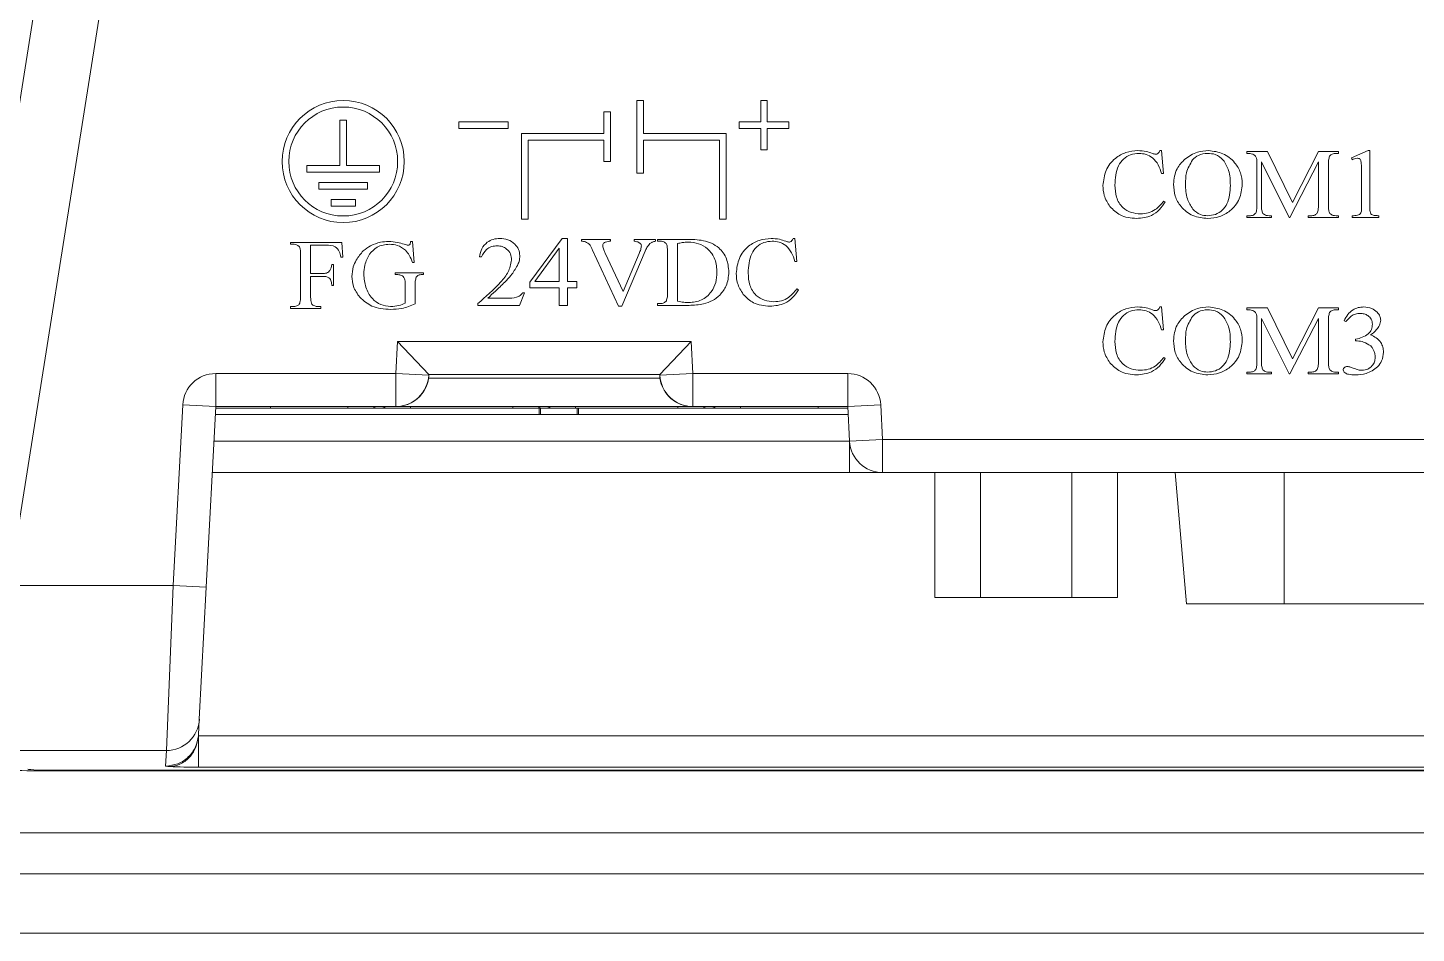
# Model space of a CAD drawing. Header units: millimetres. Extents: x 76 to 1788, y -159 to 878.
# Drawn here: x 233.38 to 275.45, y 279.48 to 306.9 of the extents above; entities that cross this region are included whole.
import ezdxf

# ---------------------------------------------------------------- set-up
doc = ezdxf.new("R2010")
doc.units = ezdxf.units.MM
doc.header["$LTSCALE"] = 2

msp = doc.modelspace()

# ---------------------------------------------------------------- linework, layer by layer
at = {"lineweight": 0}
for p, q in [((230.872, 290.316), (247.328, 394.481)), ((249.282, 394.173), (232.825, 290.007)), ((251.841, 304.7), (251.841, 302.5)), ((252.041, 304.7), (251.841, 304.7)), ((252.041, 303.7), (252.041, 304.7)), ((255.591, 304.7), (255.591, 304.05)), ((255.791, 304.7), (255.591, 304.7)), ((255.791, 304.05), (255.791, 304.7)), ((251.041, 304.35), (250.841, 304.35)), ((250.841, 304.35), (250.841, 303.7)), ((251.041, 302.85), (251.041, 304.35)), ((242.841, 304.1), (242.841, 302.729)), ((243.041, 304.1), (242.841, 304.1)), ((243.041, 302.729), (243.041, 304.1)), ((246.441, 304.05), (246.441, 303.85)), ((247.941, 304.05), (246.441, 304.05)), ((246.441, 303.85), (247.941, 303.85)), ((247.941, 303.85), (247.941, 304.05)), ((254.941, 304.05), (254.941, 303.85)), ((255.591, 304.05), (254.941, 304.05)), ((254.941, 303.85), (255.591, 303.85)), ((255.591, 303.85), (255.591, 303.2)), ((256.441, 304.05), (255.791, 304.05)), ((255.791, 303.85), (256.441, 303.85)), ((255.791, 303.2), (255.791, 303.85)), ((256.441, 303.85), (256.441, 304.05)), ((248.341, 303.7), (248.341, 301.1)), ((250.841, 303.7), (248.341, 303.7)), ((248.541, 303.5), (250.841, 303.5)), ((248.541, 301.1), (248.541, 303.5)), ((250.841, 303.5), (250.841, 302.85)), ((254.541, 303.7), (252.041, 303.7)), ((252.041, 302.5), (252.041, 303.5)), ((252.041, 303.5), (254.341, 303.5)), ((254.341, 303.5), (254.341, 301.1)), ((254.541, 301.1), (254.541, 303.7)), ((255.591, 303.2), (255.791, 303.2)), ((267.683, 303.181), (267.739, 303.181)), ((267.739, 303.181), (267.794, 302.486)), ((270.322, 303.097), (270.322, 303.153)), ((270.322, 303.153), (270.946, 303.153)), ((270.946, 303.153), (271.709, 301.613)), ((271.709, 301.613), (272.496, 303.153)), ((272.496, 303.153), (273.1, 303.153)), ((273.1, 303.097), (273.025, 303.097)), ((273.1, 303.153), (273.1, 303.097)), ((273.489, 302.958), (273.994, 303.181)), ((273.512, 302.903), (273.489, 302.958)), ((273.994, 303.181), (274.044, 303.181)), ((274.044, 303.181), (274.044, 301.514)), ((241.839, 302.729), (241.839, 302.529)), ((242.841, 302.729), (241.839, 302.729)), ((241.839, 302.529), (244.044, 302.529)), ((244.044, 302.729), (243.041, 302.729)), ((244.044, 302.529), (244.044, 302.729)), ((250.841, 302.85), (251.041, 302.85)), ((251.841, 302.5), (252.041, 302.5)), ((267.794, 302.486), (267.739, 302.486)), ((270.627, 301.514), (270.627, 302.792)), ((271.6, 301.153), (270.766, 302.836)), ((270.766, 302.836), (270.766, 301.514)), ((272.489, 302.836), (271.627, 301.153)), ((272.489, 301.514), (272.489, 302.836)), ((272.794, 302.792), (272.794, 301.514)), ((273.794, 301.514), (273.794, 302.597)), ((242.206, 302.215), (242.206, 302.015)), ((243.677, 302.215), (242.206, 302.215)), ((243.677, 302.015), (243.677, 302.215)), ((242.206, 302.015), (243.677, 302.015)), ((242.574, 301.7), (242.574, 301.5)), ((243.309, 301.7), (242.574, 301.7)), ((243.309, 301.5), (243.309, 301.7)), ((267.801, 301.653), (267.85, 301.625)), ((242.574, 301.5), (243.309, 301.5)), ((248.341, 301.1), (248.541, 301.1)), ((254.341, 301.1), (254.541, 301.1)), ((270.322, 301.153), (270.322, 301.208)), ((270.322, 301.208), (270.398, 301.208)), ((271.072, 301.153), (270.322, 301.153)), ((270.995, 301.208), (271.072, 301.208)), ((271.072, 301.208), (271.072, 301.153)), ((271.627, 301.153), (271.6, 301.153)), ((272.183, 301.153), (272.183, 301.208)), ((272.183, 301.208), (272.259, 301.208)), ((273.1, 301.153), (272.183, 301.153)), ((273.025, 301.208), (273.1, 301.208)), ((273.1, 301.208), (273.1, 301.153)), ((273.516, 301.153), (273.516, 301.208)), ((274.322, 301.153), (273.516, 301.153)), ((274.322, 301.208), (274.322, 301.153)), ((241.344, 300.344), (241.344, 300.399)), ((241.344, 300.399), (242.9, 300.399)), ((242.9, 300.399), (242.927, 299.955)), ((244.983, 300.427), (245.039, 300.427)), ((245.039, 300.427), (245.094, 299.788)), ((248.6, 299.196), (249.572, 300.521)), ((249.572, 300.521), (249.738, 300.521)), ((249.738, 300.521), (249.738, 299.215)), ((250.162, 300.437), (250.162, 300.493)), ((250.162, 300.493), (251.04, 300.493)), ((251.04, 300.493), (251.04, 300.437)), ((251.754, 300.437), (251.754, 300.493)), ((251.754, 300.493), (252.407, 300.493)), ((252.407, 300.493), (252.407, 300.437)), ((252.461, 300.437), (252.461, 300.493)), ((252.461, 300.493), (253.336, 300.493)), ((252.541, 300.437), (252.461, 300.437)), ((256.572, 300.521), (256.627, 300.521)), ((256.627, 300.521), (256.683, 299.826)), ((241.42, 300.344), (241.344, 300.344)), ((241.65, 298.761), (241.65, 300.038)), ((241.955, 300.316), (241.955, 299.455)), ((242.421, 300.316), (241.955, 300.316)), ((242.927, 299.955), (242.872, 299.955)), ((247.132, 299.965), (247.072, 299.965)), ((249.488, 300.223), (248.751, 299.215)), ((249.488, 299.215), (249.488, 300.223)), ((251.287, 298.465), (250.497, 300.163)), ((250.877, 300.075), (251.419, 298.911)), ((252.09, 300.133), (251.385, 298.465)), ((251.419, 298.911), (251.905, 300.061)), ((252.766, 298.854), (252.766, 300.132)), ((253.072, 300.366), (253.072, 298.619)), ((242.594, 299.733), (242.65, 299.733)), ((242.65, 299.733), (242.65, 299.094)), ((245.094, 299.788), (245.039, 299.788)), ((256.683, 299.826), (256.627, 299.826)), ((241.955, 299.455), (242.316, 299.455)), ((242.316, 299.372), (241.955, 299.372)), ((241.955, 299.372), (241.955, 298.761)), ((244.511, 299.427), (244.511, 299.483)), ((244.511, 299.483), (245.372, 299.483)), ((244.816, 298.562), (244.816, 299.122)), ((245.122, 299.122), (245.122, 298.54)), ((245.372, 299.427), (245.331, 299.427)), ((245.372, 299.483), (245.372, 299.427)), ((248.6, 299.021), (248.6, 299.196)), ((248.751, 299.215), (249.488, 299.215)), ((249.738, 299.215), (250.016, 299.215)), ((250.016, 299.215), (250.016, 299.021)), ((242.65, 299.094), (242.594, 299.094)), ((247.322, 298.715), (247.901, 298.715)), ((248.433, 298.876), (248.283, 298.493)), ((248.377, 298.876), (248.433, 298.876)), ((249.488, 299.021), (248.6, 299.021)), ((249.488, 298.493), (249.488, 299.021)), ((250.016, 299.021), (249.738, 299.021)), ((249.738, 299.021), (249.738, 298.493)), ((256.69, 298.993), (256.738, 298.965)), ((241.344, 298.399), (241.344, 298.455)), ((241.344, 298.455), (241.42, 298.455)), ((242.261, 298.399), (241.344, 298.399)), ((242.184, 298.455), (242.261, 298.455)), ((242.261, 298.455), (242.261, 298.399)), ((247.016, 298.493), (247.016, 298.547)), ((248.283, 298.493), (247.016, 298.493)), ((249.738, 298.493), (249.488, 298.493)), ((251.385, 298.465), (251.287, 298.465)), ((252.461, 298.493), (252.461, 298.548)), ((252.461, 298.548), (252.541, 298.548)), ((253.422, 298.493), (252.461, 298.493)), ((267.683, 298.444), (267.739, 298.444)), ((267.739, 298.444), (267.794, 297.75)), ((270.322, 298.361), (270.322, 298.416)), ((270.322, 298.416), (270.946, 298.416)), ((270.946, 298.416), (271.709, 296.877)), ((271.709, 296.877), (272.496, 298.416)), ((272.496, 298.416), (273.1, 298.416)), ((273.1, 298.361), (273.025, 298.361)), ((273.1, 298.416), (273.1, 298.361)), ((270.627, 296.777), (270.627, 298.055)), ((271.6, 296.416), (270.766, 298.099)), ((270.766, 298.099), (270.766, 296.777)), ((272.489, 298.099), (271.627, 296.416)), ((272.489, 296.777), (272.489, 298.099)), ((272.794, 298.055), (272.794, 296.777)), ((273.321, 298.004), (273.266, 298.027)), ((267.794, 297.75), (267.739, 297.75)), ((273.618, 297.416), (273.618, 297.472)), ((244.534, 296.429), (244.585, 297.395)), ((244.585, 297.395), (253.483, 297.395)), ((245.533, 296.395), (244.585, 297.395)), ((252.534, 296.395), (253.483, 297.395)), ((253.483, 297.395), (253.533, 296.429)), ((273.666, 297.416), (273.618, 297.416)), ((267.801, 296.916), (267.85, 296.888)), ((239.079, 296.429), (244.534, 296.429)), ((239.079, 295.429), (239.079, 296.429)), ((244.534, 295.429), (244.534, 296.429)), ((245.533, 296.377), (244.534, 296.429)), ((252.538, 296.289), (245.53, 296.289)), ((252.534, 296.395), (245.533, 296.395)), ((245.534, 296.394), (245.533, 296.377)), ((245.533, 296.377), (245.534, 296.377)), ((245.534, 296.377), (245.534, 296.394)), ((252.535, 296.377), (252.534, 296.394)), ((252.534, 296.377), (252.534, 296.394)), ((252.534, 296.377), (252.535, 296.377)), ((253.533, 296.429), (252.535, 296.377)), ((253.533, 296.429), (258.229, 296.429)), ((253.533, 296.429), (253.533, 295.429)), ((258.229, 296.429), (258.229, 295.429)), ((270.322, 296.416), (270.322, 296.472)), ((270.322, 296.472), (270.398, 296.472)), ((271.072, 296.416), (270.322, 296.416)), ((270.995, 296.472), (271.072, 296.472)), ((271.072, 296.472), (271.072, 296.416)), ((271.627, 296.416), (271.6, 296.416)), ((272.183, 296.416), (272.183, 296.472)), ((272.183, 296.472), (272.259, 296.472)), ((273.1, 296.416), (272.183, 296.416)), ((273.025, 296.472), (273.1, 296.472)), ((273.1, 296.472), (273.1, 296.416)), ((237.793, 290.007), (238.08, 295.481)), ((239.079, 295.429), (238.08, 295.481)), ((239.079, 295.429), (238.792, 289.955)), ((239.076, 295.379), (240.734, 295.379)), ((244.534, 295.429), (239.079, 295.429)), ((240.734, 295.379), (240.734, 295.429)), ((240.734, 295.379), (243.084, 295.379)), ((243.084, 295.379), (243.084, 295.429)), ((243.084, 295.379), (244.984, 295.379)), ((244.541, 295.429), (244.534, 295.429)), ((253.526, 295.429), (244.541, 295.429)), ((244.984, 295.429), (244.984, 295.379)), ((244.984, 295.379), (248.084, 295.379)), ((248.084, 295.379), (248.084, 295.429)), ((248.084, 295.379), (250.026, 295.379)), ((248.874, 295.379), (248.874, 295.185)), ((248.922, 295.379), (248.922, 295.185)), ((249.984, 295.429), (249.984, 295.379)), ((249.984, 295.379), (253.084, 295.379)), ((250.026, 295.379), (250.026, 295.185)), ((250.074, 295.379), (250.074, 295.185)), ((253.084, 295.379), (253.084, 295.429)), ((253.084, 295.379), (254.984, 295.379)), ((253.533, 295.429), (253.526, 295.429)), ((258.229, 295.429), (253.533, 295.429)), ((254.984, 295.429), (254.984, 295.379)), ((254.984, 295.379), (257.334, 295.379)), ((257.334, 295.379), (257.334, 295.429)), ((257.334, 295.379), (258.232, 295.379)), ((259.228, 295.481), (258.229, 295.429)), ((258.284, 294.377), (258.229, 295.429)), ((259.228, 295.481), (259.283, 294.429)), ((258.242, 295.185), (239.066, 295.185)), ((239.023, 294.377), (258.284, 294.377)), ((259.283, 294.429), (258.284, 294.377)), ((258.284, 294.377), (258.284, 293.429)), ((259.283, 294.429), (387.974, 294.429)), ((259.283, 294.429), (259.283, 293.429)), ((258.284, 293.429), (238.974, 293.429)), ((258.284, 293.429), (259.283, 293.429)), ((387.974, 293.429), (259.283, 293.429)), ((260.864, 289.649), (260.864, 293.429)), ((262.249, 289.649), (262.249, 293.429)), ((265.019, 289.649), (265.019, 293.429)), ((266.404, 289.649), (266.404, 293.429)), ((268.145, 293.429), (268.494, 289.449)), ((271.449, 289.449), (271.449, 293.429)), ((232.825, 290.007), (237.793, 290.007)), ((237.584, 285.011), (237.793, 290.007)), ((238.792, 289.955), (237.793, 290.007)), ((238.792, 289.955), (238.582, 285.958)), ((260.864, 289.649), (262.249, 289.649)), ((262.249, 289.649), (265.019, 289.649)), ((265.019, 289.649), (266.404, 289.649)), ((271.449, 289.449), (268.494, 289.449)), ((280.819, 289.449), (271.449, 289.449)), ((238.582, 285.958), (238.558, 285.488)), ((238.558, 285.488), (238.556, 285.453)), ((238.556, 285.453), (295.203, 285.453)), ((238.556, 285.453), (238.556, 284.506)), ((237.584, 285.011), (231.05, 285.011)), ((237.559, 284.541), (237.584, 285.011)), ((233.9, 284.415), (233.9, 284.393)), ((233.9, 284.393), (393.048, 284.393)), ((392.564, 284.411), (234.383, 284.411)), ((295.203, 284.506), (238.556, 284.506)), ((409.627, 282.515), (217.32, 282.515)), ((217.322, 281.278), (409.622, 281.278)), ((217.322, 279.478), (409.622, 279.478))]:
    msp.add_line(p, q, dxfattribs=at)
for radius in [1.85, 1.65]:
    msp.add_circle((242.941, 302.85), radius, dxfattribs=at)
for centre, radius, start, end in [((239.079, 295.429), 1, 90, 177), ((244.534, 296.429), 1, 270, 357.0019), ((253.533, 296.429), 1, 182.9981, 270), ((258.229, 295.429), 1, 3, 90), ((244.034, 295.879), 0.5, 244.1629, 295.8371), ((249.034, 295.879), 0.5, 244.1629, 295.8371), ((254.034, 295.879), 0.5, 244.1629, 295.8371), ((259.283, 294.429), 1, 183, 270), ((237.584, 286.01), 1, 269.9795, 356.9837), ((238.454, 300.622), 16.116, 267.2358, 270.3631)]:
    msp.add_arc(centre, radius, start, end, dxfattribs=at)
for centre, major_axis, ratio, start_param, end_param in [((244.541, 296.429), (0, 1), 0.998173, 3.141593, 4.572248), ((244.532, 296.429), (0.735, -0.716), 0.948978, 0.658332, 0.746145), ((244.532, 296.394), (1.001, 0), 0.034873, 6.283183, 6.316263), ((253.535, 296.394), (1.001, 0), 0.034873, 3.108515, 3.141595), ((253.535, 296.429), (0.735, 0.716), 0.948978, 2.395447, 2.483261), ((253.526, 296.429), (0, 1), 0.998173, 1.710938, 3.141593), ((233.9, 284.428), (1, 0), 0.034921, 3.176499, 4.712389), ((234.383, 284.446), (1, 0), 0.034921, 3.176499, 4.712389)]:
    msp.add_ellipse(centre, major_axis=major_axis, ratio=ratio, start_param=start_param, end_param=end_param, dxfattribs=at)
for points, knots in [([(265.961, 302.122), (265.979, 302.279), (266.015, 302.591), (266.295, 302.946), (266.65, 303.147), (266.895, 303.17), (267.018, 303.181)], [0, 0, 0, 0, 0.2797419, 0.5591189, 0.7795066, 1, 1, 1, 1]), ([(267.049, 303.097), (266.964, 303.09), (266.795, 303.074), (266.57, 302.938), (266.356, 302.627), (266.336, 302.338), (266.322, 302.135)], [0, 0, 0, 0, 0.187027, 0.373693, 0.560715, 1, 1, 1, 1]), ([(267.018, 303.181), (267.103, 303.176), (267.255, 303.168), (267.399, 303.118), (267.462, 303.096)], [0, 0, 0, 0, 0.559837, 1, 1, 1, 1]), ([(267.739, 302.486), (267.709, 302.575), (267.65, 302.752), (267.486, 302.962), (267.27, 303.081), (267.123, 303.092), (267.049, 303.097)], [0, 0, 0, 0, 0.280662, 0.559982, 0.779871, 1, 1, 1, 1]), ([(267.462, 303.096), (267.479, 303.089), (267.509, 303.077), (267.54, 303.072), (267.554, 303.07)], [0, 0, 0, 0, 0.56048, 1, 1, 1, 1]), ([(267.554, 303.07), (267.569, 303.07), (267.595, 303.072), (267.616, 303.086), (267.626, 303.092)], [0, 0, 0, 0, 0.559762, 1, 1, 1, 1]), ([(267.626, 303.092), (267.64, 303.106), (267.666, 303.132), (267.678, 303.166), (267.683, 303.181)], [0, 0, 0, 0, 0.559134, 1, 1, 1, 1]), ([(268.1, 302.16), (268.117, 302.325), (268.149, 302.62), (268.354, 302.831), (268.445, 302.924)], [0, 0, 0, 0, 0.559132, 1, 1, 1, 1]), ([(268.445, 302.924), (268.566, 303.008), (268.784, 303.157), (269.046, 303.173), (269.162, 303.181)], [0, 0, 0, 0, 0.559106, 1, 1, 1, 1]), ([(269.132, 303.097), (269.033, 303.088), (268.858, 303.071), (268.731, 302.95), (268.675, 302.897)], [0, 0, 0, 0, 0.55946, 1, 1, 1, 1]), ([(269.607, 302.895), (269.53, 302.962), (269.393, 303.082), (269.212, 303.093), (269.132, 303.097)], [0, 0, 0, 0, 0.558145, 1, 1, 1, 1]), ([(269.162, 303.181), (269.312, 303.163), (269.612, 303.126), (269.948, 302.853), (270.154, 302.519), (270.173, 302.283), (270.183, 302.165)], [0, 0, 0, 0, 0.279514, 0.559387, 0.779579, 1, 1, 1, 1]), ([(270.596, 302.992), (270.578, 303.015), (270.541, 303.06), (270.441, 303.095), (270.367, 303.097), (270.322, 303.097)], [0, 0, 0, 0, 0.278183, 0.558282, 1, 1, 1, 1]), ([(270.627, 302.792), (270.627, 302.83), (270.627, 302.899), (270.605, 302.964), (270.596, 302.992)], [0, 0, 0, 0, 0.560669, 1, 1, 1, 1]), ([(272.829, 303.017), (272.816, 302.976), (272.793, 302.903), (272.794, 302.826), (272.794, 302.792)], [0, 0, 0, 0, 0.557819, 1, 1, 1, 1]), ([(273.025, 303.097), (272.982, 303.095), (272.907, 303.092), (272.853, 303.04), (272.829, 303.017)], [0, 0, 0, 0, 0.561463, 1, 1, 1, 1]), ([(273.671, 302.948), (273.64, 302.944), (273.585, 302.936), (273.534, 302.913), (273.512, 302.903)], [0, 0, 0, 0, 0.559287, 1, 1, 1, 1]), ([(273.778, 302.86), (273.774, 302.874), (273.766, 302.901), (273.738, 302.931), (273.704, 302.946), (273.682, 302.948), (273.671, 302.948)], [0, 0, 0, 0, 0.279787, 0.558999, 0.779361, 1, 1, 1, 1]), ([(268.675, 302.897), (268.601, 302.771), (268.469, 302.544), (268.463, 302.283), (268.461, 302.168)], [0, 0, 0, 0, 0.557922, 1, 1, 1, 1]), ([(269.822, 302.126), (269.818, 302.281), (269.811, 302.557), (269.67, 302.792), (269.607, 302.895)], [0, 0, 0, 0, 0.561073, 1, 1, 1, 1]), ([(273.794, 302.597), (273.794, 302.647), (273.795, 302.734), (273.783, 302.822), (273.778, 302.86)], [0, 0, 0, 0, 0.560321, 1, 1, 1, 1]), ([(266.174, 301.487), (266.105, 301.597), (265.98, 301.791), (265.967, 302.021), (265.961, 302.122)], [0, 0, 0, 0, 0.559181, 1, 1, 1, 1]), ([(266.322, 302.135), (266.33, 302.012), (266.345, 301.765), (266.527, 301.454), (266.81, 301.289), (267.005, 301.272), (267.102, 301.264)], [0, 0, 0, 0, 0.280765, 0.559553, 0.779505, 1, 1, 1, 1]), ([(269.137, 301.125), (268.983, 301.141), (268.675, 301.174), (268.326, 301.449), (268.126, 301.798), (268.109, 302.039), (268.1, 302.16)], [0, 0, 0, 0, 0.2797911, 0.5593115, 0.7794394, 1, 1, 1, 1]), ([(268.461, 302.168), (268.466, 302.015), (268.476, 301.742), (268.62, 301.511), (268.683, 301.41)], [0, 0, 0, 0, 0.5607437, 1, 1, 1, 1]), ([(269.133, 301.208), (269.215, 301.216), (269.376, 301.23), (269.586, 301.366), (269.799, 301.654), (269.812, 301.932), (269.822, 302.126)], [0, 0, 0, 0, 0.187008, 0.373769, 0.560633, 1, 1, 1, 1]), ([(270.183, 302.165), (270.166, 302.01), (270.133, 301.701), (269.846, 301.36), (269.5, 301.156), (269.258, 301.135), (269.137, 301.125)], [0, 0, 0, 0, 0.279664, 0.559197, 0.779503, 1, 1, 1, 1]), ([(267.102, 301.264), (267.18, 301.269), (267.336, 301.278), (267.593, 301.404), (267.722, 301.558), (267.801, 301.653)], [0, 0, 0, 0, 0.2802281, 0.5597299, 1, 1, 1, 1]), ([(266.982, 301.125), (266.806, 301.141), (266.492, 301.169), (266.271, 301.39), (266.174, 301.487)], [0, 0, 0, 0, 0.559755, 1, 1, 1, 1]), ([(267.85, 301.625), (267.794, 301.544), (267.683, 301.382), (267.393, 301.165), (267.138, 301.14), (266.982, 301.125)], [0, 0, 0, 0, 0.280983, 0.56126, 1, 1, 1, 1]), ([(268.683, 301.41), (268.755, 301.344), (268.884, 301.226), (269.057, 301.214), (269.133, 301.208)], [0, 0, 0, 0, 0.558599, 1, 1, 1, 1]), ([(270.398, 301.208), (270.44, 301.21), (270.516, 301.214), (270.569, 301.266), (270.592, 301.289)], [0, 0, 0, 0, 0.5613793, 1, 1, 1, 1]), ([(270.592, 301.289), (270.605, 301.33), (270.629, 301.403), (270.628, 301.48), (270.627, 301.514)], [0, 0, 0, 0, 0.557819, 1, 1, 1, 1]), ([(270.766, 301.514), (270.765, 301.467), (270.764, 301.384), (270.796, 301.307), (270.809, 301.273)], [0, 0, 0, 0, 0.56265, 1, 1, 1, 1]), ([(270.809, 301.273), (270.841, 301.251), (270.897, 301.211), (270.965, 301.209), (270.995, 301.208)], [0, 0, 0, 0, 0.557605, 1, 1, 1, 1]), ([(272.259, 301.208), (272.302, 301.21), (272.377, 301.213), (272.43, 301.266), (272.453, 301.289)], [0, 0, 0, 0, 0.5616, 1, 1, 1, 1]), ([(272.453, 301.289), (272.466, 301.33), (272.49, 301.403), (272.489, 301.48), (272.489, 301.514)], [0, 0, 0, 0, 0.557819, 1, 1, 1, 1]), ([(272.794, 301.514), (272.793, 301.467), (272.792, 301.383), (272.824, 301.307), (272.839, 301.273)], [0, 0, 0, 0, 0.562818, 1, 1, 1, 1]), ([(272.839, 301.273), (272.87, 301.251), (272.926, 301.211), (272.995, 301.209), (273.025, 301.208)], [0, 0, 0, 0, 0.557517, 1, 1, 1, 1]), ([(273.516, 301.208), (273.57, 301.209), (273.644, 301.21), (273.737, 301.24), (273.796, 301.306), (273.791, 301.408), (273.793, 301.481), (273.794, 301.514)], [0, 0, 0, 0, 0.31436, 0.437082, 0.559568, 0.805694, 1, 1, 1, 1]), ([(274.044, 301.514), (274.043, 301.467), (274.04, 301.377), (274.08, 301.231), (274.212, 301.213), (274.285, 301.21), (274.322, 301.208)], [0, 0, 0, 0, 0.283955, 0.555768, 0.776889, 1, 1, 1, 1]), ([(243.772, 300.301), (243.87, 300.343), (244.044, 300.418), (244.234, 300.424), (244.317, 300.427)], [0, 0, 0, 0, 0.559361, 1, 1, 1, 1]), ([(244.317, 300.427), (244.408, 300.422), (244.569, 300.413), (244.723, 300.365), (244.791, 300.343)], [0, 0, 0, 0, 0.55953, 1, 1, 1, 1]), ([(244.907, 300.316), (244.916, 300.317), (244.935, 300.319), (244.959, 300.337), (244.979, 300.373), (244.981, 300.405), (244.983, 300.427)], [0, 0, 0, 0, 0.186959, 0.373993, 0.560103, 1, 1, 1, 1]), ([(247.072, 299.965), (247.09, 300.049), (247.126, 300.216), (247.284, 300.405), (247.483, 300.506), (247.617, 300.516), (247.684, 300.521)], [0, 0, 0, 0, 0.2803265, 0.5594415, 0.7795099, 1, 1, 1, 1]), ([(247.684, 300.521), (247.768, 300.514), (247.935, 300.5), (248.134, 300.368), (248.27, 300.196), (248.286, 300.065), (248.294, 299.999)], [0, 0, 0, 0, 0.280358, 0.560178, 0.780298, 1, 1, 1, 1]), ([(250.411, 300.33), (250.371, 300.364), (250.298, 300.425), (250.203, 300.434), (250.162, 300.437)], [0, 0, 0, 0, 0.557362, 1, 1, 1, 1]), ([(251.04, 300.437), (250.99, 300.432), (250.928, 300.426), (250.858, 300.398), (250.829, 300.374), (250.809, 300.341), (250.807, 300.316), (250.806, 300.304)], [0, 0, 0, 0, 0.500105, 0.625193, 0.750181, 0.875205, 1, 1, 1, 1]), ([(251.78, 300.433), (251.775, 300.434), (251.766, 300.435), (251.758, 300.437), (251.754, 300.437)], [0, 0, 0, 0, 0.559999, 1, 1, 1, 1]), ([(251.978, 300.297), (251.975, 300.313), (251.969, 300.345), (251.933, 300.38), (251.872, 300.416), (251.818, 300.426), (251.78, 300.433)], [0, 0, 0, 0, 0.185604, 0.372452, 0.559458, 1, 1, 1, 1]), ([(252.407, 300.437), (252.373, 300.43), (252.311, 300.418), (252.26, 300.381), (252.237, 300.366)], [0, 0, 0, 0, 0.560513, 1, 1, 1, 1]), ([(252.722, 300.371), (252.692, 300.393), (252.638, 300.434), (252.57, 300.436), (252.541, 300.437)], [0, 0, 0, 0, 0.5576755, 1, 1, 1, 1]), ([(253.398, 300.409), (253.336, 300.406), (253.226, 300.401), (253.119, 300.376), (253.072, 300.366)], [0, 0, 0, 0, 0.5598327, 1, 1, 1, 1]), ([(253.336, 300.493), (253.51, 300.49), (253.855, 300.485), (254.32, 300.294), (254.586, 299.912), (254.614, 299.64), (254.627, 299.503)], [0, 0, 0, 0, 0.281625, 0.55997, 0.779818, 1, 1, 1, 1]), ([(254.266, 299.493), (254.256, 299.627), (254.237, 299.894), (254.014, 300.209), (253.712, 300.385), (253.503, 300.401), (253.398, 300.409)], [0, 0, 0, 0, 0.280381, 0.559407, 0.779466, 1, 1, 1, 1]), ([(254.85, 299.462), (254.868, 299.619), (254.904, 299.931), (255.184, 300.286), (255.539, 300.487), (255.784, 300.509), (255.907, 300.521)], [0, 0, 0, 0, 0.2797419, 0.5591189, 0.7795066, 1, 1, 1, 1]), ([(255.938, 300.437), (255.853, 300.43), (255.684, 300.414), (255.458, 300.278), (255.245, 299.967), (255.225, 299.678), (255.211, 299.475)], [0, 0, 0, 0, 0.1870267, 0.3736927, 0.5607148, 1, 1, 1, 1]), ([(255.907, 300.521), (255.992, 300.516), (256.144, 300.507), (256.288, 300.458), (256.351, 300.436)], [0, 0, 0, 0, 0.559837, 1, 1, 1, 1]), ([(256.627, 299.826), (256.598, 299.915), (256.539, 300.092), (256.375, 300.302), (256.159, 300.42), (256.012, 300.432), (255.938, 300.437)], [0, 0, 0, 0, 0.280662, 0.559982, 0.779871, 1, 1, 1, 1]), ([(256.351, 300.436), (256.368, 300.429), (256.397, 300.417), (256.429, 300.412), (256.443, 300.409)], [0, 0, 0, 0, 0.56048, 1, 1, 1, 1]), ([(256.443, 300.409), (256.457, 300.41), (256.483, 300.412), (256.505, 300.426), (256.515, 300.432)], [0, 0, 0, 0, 0.559762, 1, 1, 1, 1]), ([(256.515, 300.432), (256.529, 300.446), (256.555, 300.472), (256.567, 300.506), (256.572, 300.521)], [0, 0, 0, 0, 0.5591335, 1, 1, 1, 1]), ([(241.565, 300.308), (241.539, 300.319), (241.492, 300.34), (241.442, 300.343), (241.42, 300.344)], [0, 0, 0, 0, 0.559832, 1, 1, 1, 1]), ([(241.629, 300.243), (241.62, 300.258), (241.603, 300.285), (241.576, 300.301), (241.565, 300.308)], [0, 0, 0, 0, 0.5586522, 1, 1, 1, 1]), ([(241.65, 300.038), (241.65, 300.077), (241.65, 300.146), (241.636, 300.214), (241.629, 300.243)], [0, 0, 0, 0, 0.560782, 1, 1, 1, 1]), ([(242.872, 299.955), (242.858, 300.014), (242.831, 300.132), (242.686, 300.315), (242.522, 300.316), (242.421, 300.316)], [0, 0, 0, 0, 0.2823795, 0.5604828, 1, 1, 1, 1]), ([(243.338, 299.866), (243.403, 299.964), (243.518, 300.139), (243.694, 300.252), (243.772, 300.301)], [0, 0, 0, 0, 0.559675, 1, 1, 1, 1]), ([(243.74, 300.041), (243.683, 299.935), (243.58, 299.744), (243.571, 299.528), (243.566, 299.433)], [0, 0, 0, 0, 0.559199, 1, 1, 1, 1]), ([(244.348, 300.344), (244.212, 300.33), (243.969, 300.305), (243.81, 300.122), (243.74, 300.041)], [0, 0, 0, 0, 0.559355, 1, 1, 1, 1]), ([(244.827, 300.162), (244.747, 300.222), (244.604, 300.329), (244.426, 300.339), (244.348, 300.344)], [0, 0, 0, 0, 0.558538, 1, 1, 1, 1]), ([(244.791, 300.343), (244.812, 300.337), (244.85, 300.324), (244.89, 300.319), (244.907, 300.316)], [0, 0, 0, 0, 0.560256, 1, 1, 1, 1]), ([(245.039, 299.788), (245.011, 299.865), (244.962, 300.003), (244.868, 300.114), (244.827, 300.162)], [0, 0, 0, 0, 0.56039, 1, 1, 1, 1]), ([(247.611, 300.298), (247.553, 300.293), (247.437, 300.283), (247.247, 300.181), (247.175, 300.047), (247.132, 299.965)], [0, 0, 0, 0, 0.281081, 0.561934, 1, 1, 1, 1]), ([(248.044, 299.864), (248.038, 299.928), (248.025, 300.057), (247.906, 300.199), (247.763, 300.285), (247.662, 300.294), (247.611, 300.298)], [0, 0, 0, 0, 0.279728, 0.559198, 0.779543, 1, 1, 1, 1]), ([(248.294, 299.999), (248.289, 299.94), (248.281, 299.835), (248.237, 299.739), (248.218, 299.697)], [0, 0, 0, 0, 0.559604, 1, 1, 1, 1]), ([(250.497, 300.163), (250.483, 300.195), (250.458, 300.253), (250.426, 300.306), (250.411, 300.33)], [0, 0, 0, 0, 0.560381, 1, 1, 1, 1]), ([(250.806, 300.304), (250.814, 300.26), (250.828, 300.18), (250.862, 300.107), (250.877, 300.075)], [0, 0, 0, 0, 0.558975, 1, 1, 1, 1]), ([(251.905, 300.061), (251.924, 300.103), (251.957, 300.179), (251.972, 300.261), (251.978, 300.297)], [0, 0, 0, 0, 0.560691, 1, 1, 1, 1]), ([(252.237, 300.366), (252.203, 300.326), (252.142, 300.256), (252.106, 300.171), (252.09, 300.133)], [0, 0, 0, 0, 0.559347, 1, 1, 1, 1]), ([(252.766, 300.132), (252.765, 300.178), (252.764, 300.242), (252.75, 300.324), (252.732, 300.355), (252.722, 300.371)], [0, 0, 0, 0, 0.560751, 0.780988, 1, 1, 1, 1]), ([(242.316, 299.455), (242.358, 299.457), (242.441, 299.46), (242.567, 299.558), (242.584, 299.666), (242.594, 299.733)], [0, 0, 0, 0, 0.281411, 0.559202, 1, 1, 1, 1]), ([(243.205, 299.369), (243.213, 299.467), (243.226, 299.641), (243.304, 299.797), (243.338, 299.866)], [0, 0, 0, 0, 0.559563, 1, 1, 1, 1]), ([(247.016, 298.547), (247.258, 298.755), (247.593, 299.044), (247.966, 299.492), (248.018, 299.74), (248.044, 299.864)], [0, 0, 0, 0, 0.561301, 0.78157, 1, 1, 1, 1]), ([(248.218, 299.697), (248.157, 299.595), (248.049, 299.414), (247.902, 299.262), (247.837, 299.195)], [0, 0, 0, 0, 0.55962, 1, 1, 1, 1]), ([(242.594, 299.094), (242.593, 299.137), (242.591, 299.222), (242.523, 299.331), (242.417, 299.37), (242.35, 299.371), (242.316, 299.372)], [0, 0, 0, 0, 0.281452, 0.558727, 0.778582, 1, 1, 1, 1]), ([(243.444, 298.737), (243.368, 298.844), (243.231, 299.034), (243.213, 299.267), (243.205, 299.369)], [0, 0, 0, 0, 0.5594068, 1, 1, 1, 1]), ([(243.566, 299.433), (243.578, 299.301), (243.601, 299.036), (243.786, 298.705), (244.068, 298.495), (244.275, 298.468), (244.379, 298.455)], [0, 0, 0, 0, 0.280541, 0.56047, 0.78018, 1, 1, 1, 1]), ([(244.816, 299.122), (244.818, 299.17), (244.821, 299.266), (244.752, 299.398), (244.624, 299.425), (244.549, 299.427), (244.511, 299.427)], [0, 0, 0, 0, 0.283026, 0.556884, 0.777532, 1, 1, 1, 1]), ([(245.155, 299.347), (245.143, 299.306), (245.122, 299.232), (245.122, 299.155), (245.122, 299.122)], [0, 0, 0, 0, 0.558418, 1, 1, 1, 1]), ([(245.331, 299.427), (245.292, 299.425), (245.239, 299.421), (245.181, 299.383), (245.164, 299.359), (245.155, 299.347)], [0, 0, 0, 0, 0.55888, 0.779527, 1, 1, 1, 1]), ([(247.837, 299.195), (247.742, 299.104), (247.573, 298.941), (247.399, 298.784), (247.322, 298.715)], [0, 0, 0, 0, 0.560021, 1, 1, 1, 1]), ([(253.411, 298.576), (253.543, 298.591), (253.808, 298.62), (254.099, 298.872), (254.248, 299.182), (254.26, 299.389), (254.266, 299.493)], [0, 0, 0, 0, 0.2796, 0.558887, 0.779126, 1, 1, 1, 1]), ([(254.627, 299.503), (254.614, 299.357), (254.591, 299.096), (254.427, 298.894), (254.354, 298.805)], [0, 0, 0, 0, 0.559476, 1, 1, 1, 1]), ([(255.063, 298.827), (254.994, 298.936), (254.869, 299.131), (254.856, 299.361), (254.85, 299.462)], [0, 0, 0, 0, 0.559181, 1, 1, 1, 1]), ([(255.211, 299.475), (255.218, 299.352), (255.234, 299.104), (255.416, 298.794), (255.699, 298.629), (255.893, 298.612), (255.991, 298.604)], [0, 0, 0, 0, 0.2807652, 0.559553, 0.779505, 1, 1, 1, 1]), ([(241.612, 298.529), (241.626, 298.571), (241.651, 298.646), (241.65, 298.725), (241.65, 298.761)], [0, 0, 0, 0, 0.557531, 1, 1, 1, 1]), ([(241.955, 298.761), (241.955, 298.722), (241.955, 298.653), (241.969, 298.585), (241.976, 298.556)], [0, 0, 0, 0, 0.560783, 1, 1, 1, 1]), ([(244.378, 298.372), (244.179, 298.384), (243.826, 298.406), (243.561, 298.636), (243.444, 298.737)], [0, 0, 0, 0, 0.560508, 1, 1, 1, 1]), ([(247.901, 298.715), (248.001, 298.712), (248.141, 298.707), (248.306, 298.782), (248.354, 298.845), (248.377, 298.876)], [0, 0, 0, 0, 0.56052, 0.780202, 1, 1, 1, 1]), ([(252.732, 298.631), (252.745, 298.672), (252.767, 298.744), (252.767, 298.82), (252.766, 298.854)], [0, 0, 0, 0, 0.557799, 1, 1, 1, 1]), ([(254.354, 298.805), (254.282, 298.745), (254.136, 298.623), (253.812, 298.513), (253.57, 298.5), (253.422, 298.493)], [0, 0, 0, 0, 0.279666, 0.559802, 1, 1, 1, 1]), ([(255.87, 298.465), (255.695, 298.481), (255.38, 298.509), (255.16, 298.73), (255.063, 298.827)], [0, 0, 0, 0, 0.559755, 1, 1, 1, 1]), ([(256.738, 298.965), (256.683, 298.884), (256.572, 298.722), (256.282, 298.505), (256.026, 298.48), (255.87, 298.465)], [0, 0, 0, 0, 0.280983, 0.56126, 1, 1, 1, 1]), ([(255.991, 298.604), (256.069, 298.609), (256.225, 298.618), (256.481, 298.744), (256.611, 298.898), (256.69, 298.993)], [0, 0, 0, 0, 0.2802281, 0.5597299, 1, 1, 1, 1]), ([(241.42, 298.455), (241.46, 298.457), (241.533, 298.46), (241.588, 298.508), (241.612, 298.529)], [0, 0, 0, 0, 0.561053, 1, 1, 1, 1]), ([(241.976, 298.556), (241.985, 298.541), (242.002, 298.514), (242.029, 298.498), (242.041, 298.491)], [0, 0, 0, 0, 0.558687, 1, 1, 1, 1]), ([(242.041, 298.491), (242.067, 298.48), (242.113, 298.459), (242.162, 298.456), (242.184, 298.455)], [0, 0, 0, 0, 0.559936, 1, 1, 1, 1]), ([(245.122, 298.54), (244.988, 298.484), (244.749, 298.384), (244.491, 298.376), (244.378, 298.372)], [0, 0, 0, 0, 0.5596618, 1, 1, 1, 1]), ([(244.379, 298.455), (244.465, 298.461), (244.617, 298.471), (244.755, 298.534), (244.816, 298.562)], [0, 0, 0, 0, 0.5597, 1, 1, 1, 1]), ([(252.541, 298.548), (252.583, 298.551), (252.657, 298.555), (252.709, 298.608), (252.732, 298.631)], [0, 0, 0, 0, 0.5613183, 1, 1, 1, 1]), ([(253.072, 298.619), (253.135, 298.606), (253.247, 298.584), (253.361, 298.579), (253.411, 298.576)], [0, 0, 0, 0, 0.560067, 1, 1, 1, 1]), ([(265.961, 297.386), (265.979, 297.542), (266.015, 297.854), (266.295, 298.209), (266.65, 298.411), (266.895, 298.433), (267.018, 298.444)], [0, 0, 0, 0, 0.279742, 0.559119, 0.779507, 1, 1, 1, 1]), ([(267.049, 298.361), (266.964, 298.353), (266.795, 298.337), (266.57, 298.202), (266.356, 297.891), (266.336, 297.602), (266.322, 297.399)], [0, 0, 0, 0, 0.187027, 0.373693, 0.560715, 1, 1, 1, 1]), ([(267.018, 298.444), (267.103, 298.439), (267.255, 298.431), (267.399, 298.381), (267.462, 298.359)], [0, 0, 0, 0, 0.559837, 1, 1, 1, 1]), ([(267.739, 297.75), (267.709, 297.838), (267.65, 298.015), (267.486, 298.225), (267.27, 298.344), (267.123, 298.355), (267.049, 298.361)], [0, 0, 0, 0, 0.280662, 0.559982, 0.779871, 1, 1, 1, 1]), ([(267.462, 298.359), (267.479, 298.352), (267.509, 298.34), (267.54, 298.335), (267.554, 298.333)], [0, 0, 0, 0, 0.56048, 1, 1, 1, 1]), ([(267.554, 298.333), (267.569, 298.334), (267.595, 298.336), (267.616, 298.349), (267.626, 298.355)], [0, 0, 0, 0, 0.559762, 1, 1, 1, 1]), ([(267.626, 298.355), (267.64, 298.37), (267.666, 298.395), (267.678, 298.429), (267.683, 298.444)], [0, 0, 0, 0, 0.5591335, 1, 1, 1, 1]), ([(268.445, 298.187), (268.566, 298.271), (268.784, 298.42), (269.046, 298.437), (269.162, 298.444)], [0, 0, 0, 0, 0.559106, 1, 1, 1, 1]), ([(269.132, 298.361), (269.033, 298.351), (268.858, 298.334), (268.731, 298.214), (268.675, 298.161)], [0, 0, 0, 0, 0.55946, 1, 1, 1, 1]), ([(269.607, 298.159), (269.53, 298.226), (269.393, 298.345), (269.212, 298.356), (269.132, 298.361)], [0, 0, 0, 0, 0.558145, 1, 1, 1, 1]), ([(269.162, 298.444), (269.312, 298.426), (269.612, 298.39), (269.948, 298.117), (270.154, 297.783), (270.173, 297.546), (270.183, 297.428)], [0, 0, 0, 0, 0.279514, 0.559387, 0.779579, 1, 1, 1, 1]), ([(270.596, 298.256), (270.578, 298.278), (270.541, 298.324), (270.441, 298.359), (270.367, 298.36), (270.322, 298.361)], [0, 0, 0, 0, 0.278183, 0.558282, 1, 1, 1, 1]), ([(272.829, 298.28), (272.816, 298.239), (272.793, 298.166), (272.794, 298.089), (272.794, 298.055)], [0, 0, 0, 0, 0.557819, 1, 1, 1, 1]), ([(273.025, 298.361), (272.982, 298.359), (272.907, 298.355), (272.853, 298.303), (272.829, 298.28)], [0, 0, 0, 0, 0.5614633, 1, 1, 1, 1]), ([(273.266, 298.027), (273.301, 298.091), (273.369, 298.218), (273.519, 298.36), (273.693, 298.435), (273.807, 298.441), (273.864, 298.444)], [0, 0, 0, 0, 0.280287, 0.559955, 0.779783, 1, 1, 1, 1]), ([(273.864, 298.444), (273.949, 298.439), (274.102, 298.43), (274.219, 298.332), (274.27, 298.289)], [0, 0, 0, 0, 0.560429, 1, 1, 1, 1]), ([(274.27, 298.289), (274.303, 298.248), (274.363, 298.176), (274.373, 298.083), (274.377, 298.042)], [0, 0, 0, 0, 0.560067, 1, 1, 1, 1]), ([(268.1, 297.424), (268.117, 297.588), (268.149, 297.883), (268.354, 298.094), (268.445, 298.187)], [0, 0, 0, 0, 0.559132, 1, 1, 1, 1]), ([(268.675, 298.161), (268.601, 298.034), (268.469, 297.807), (268.463, 297.546), (268.461, 297.431)], [0, 0, 0, 0, 0.557922, 1, 1, 1, 1]), ([(269.822, 297.39), (269.818, 297.545), (269.811, 297.82), (269.67, 298.056), (269.607, 298.159)], [0, 0, 0, 0, 0.561073, 1, 1, 1, 1]), ([(270.627, 298.055), (270.627, 298.094), (270.627, 298.162), (270.605, 298.227), (270.596, 298.256)], [0, 0, 0, 0, 0.560669, 1, 1, 1, 1]), ([(273.753, 298.25), (273.705, 298.246), (273.608, 298.238), (273.45, 298.159), (273.37, 298.063), (273.321, 298.004)], [0, 0, 0, 0, 0.280219, 0.560383, 1, 1, 1, 1]), ([(273.618, 297.472), (273.686, 297.486), (273.822, 297.515), (273.992, 297.612), (274.108, 297.757), (274.121, 297.867), (274.127, 297.921)], [0, 0, 0, 0, 0.2805, 0.560819, 0.780357, 1, 1, 1, 1]), ([(274.127, 297.921), (274.121, 297.974), (274.108, 298.079), (273.998, 298.185), (273.876, 298.242), (273.794, 298.247), (273.753, 298.25)], [0, 0, 0, 0, 0.279104, 0.558366, 0.779026, 1, 1, 1, 1]), ([(274.377, 298.042), (274.369, 297.991), (274.353, 297.886), (274.238, 297.733), (274.135, 297.648), (274.072, 297.596)], [0, 0, 0, 0, 0.2789276, 0.5592197, 1, 1, 1, 1]), ([(268.461, 297.431), (268.466, 297.278), (268.476, 297.005), (268.62, 296.775), (268.683, 296.674)], [0, 0, 0, 0, 0.560744, 1, 1, 1, 1]), ([(274.072, 297.596), (274.131, 297.57), (274.25, 297.518), (274.379, 297.385), (274.45, 297.232), (274.457, 297.13), (274.461, 297.079)], [0, 0, 0, 0, 0.280275, 0.559813, 0.77981, 1, 1, 1, 1]), ([(266.174, 296.751), (266.105, 296.86), (265.98, 297.055), (265.967, 297.285), (265.961, 297.386)], [0, 0, 0, 0, 0.559181, 1, 1, 1, 1]), ([(266.322, 297.399), (266.33, 297.275), (266.345, 297.028), (266.527, 296.717), (266.81, 296.552), (267.005, 296.536), (267.102, 296.527)], [0, 0, 0, 0, 0.280765, 0.559553, 0.779505, 1, 1, 1, 1]), ([(269.137, 296.388), (268.983, 296.405), (268.675, 296.437), (268.326, 296.712), (268.126, 297.061), (268.109, 297.303), (268.1, 297.424)], [0, 0, 0, 0, 0.279791, 0.559311, 0.779439, 1, 1, 1, 1]), ([(269.133, 296.472), (269.215, 296.479), (269.376, 296.494), (269.586, 296.629), (269.799, 296.918), (269.812, 297.195), (269.822, 297.39)], [0, 0, 0, 0, 0.187008, 0.373769, 0.560633, 1, 1, 1, 1]), ([(270.183, 297.428), (270.166, 297.273), (270.133, 296.964), (269.846, 296.623), (269.5, 296.419), (269.258, 296.399), (269.137, 296.388)], [0, 0, 0, 0, 0.279664, 0.559197, 0.779503, 1, 1, 1, 1]), ([(274.073, 297.263), (274.004, 297.31), (273.88, 297.395), (273.731, 297.41), (273.666, 297.416)], [0, 0, 0, 0, 0.5596783, 1, 1, 1, 1]), ([(274.158, 297.139), (274.145, 297.165), (274.123, 297.21), (274.088, 297.247), (274.073, 297.263)], [0, 0, 0, 0, 0.5601499, 1, 1, 1, 1]), ([(274.211, 296.915), (274.208, 296.958), (274.203, 297.036), (274.172, 297.108), (274.158, 297.139)], [0, 0, 0, 0, 0.559737, 1, 1, 1, 1]), ([(274.461, 297.079), (274.451, 296.986), (274.434, 296.82), (274.329, 296.691), (274.283, 296.634)], [0, 0, 0, 0, 0.559187, 1, 1, 1, 1]), ([(266.982, 296.388), (266.806, 296.404), (266.492, 296.432), (266.271, 296.653), (266.174, 296.751)], [0, 0, 0, 0, 0.559755, 1, 1, 1, 1]), ([(267.85, 296.888), (267.794, 296.807), (267.683, 296.645), (267.393, 296.428), (267.138, 296.404), (266.982, 296.388)], [0, 0, 0, 0, 0.280983, 0.56126, 1, 1, 1, 1]), ([(267.102, 296.527), (267.18, 296.532), (267.336, 296.542), (267.593, 296.667), (267.722, 296.822), (267.801, 296.916)], [0, 0, 0, 0, 0.2802281, 0.5597299, 1, 1, 1, 1]), ([(268.683, 296.674), (268.755, 296.608), (268.884, 296.49), (269.057, 296.477), (269.133, 296.472)], [0, 0, 0, 0, 0.558599, 1, 1, 1, 1]), ([(270.592, 296.552), (270.605, 296.593), (270.629, 296.666), (270.628, 296.743), (270.627, 296.777)], [0, 0, 0, 0, 0.557819, 1, 1, 1, 1]), ([(270.766, 296.777), (270.765, 296.73), (270.764, 296.647), (270.796, 296.57), (270.809, 296.536)], [0, 0, 0, 0, 0.56265, 1, 1, 1, 1]), ([(272.453, 296.552), (272.466, 296.593), (272.49, 296.666), (272.489, 296.743), (272.489, 296.777)], [0, 0, 0, 0, 0.557819, 1, 1, 1, 1]), ([(272.794, 296.777), (272.793, 296.73), (272.792, 296.647), (272.824, 296.57), (272.839, 296.536)], [0, 0, 0, 0, 0.562818, 1, 1, 1, 1]), ([(273.239, 296.537), (273.242, 296.553), (273.248, 296.587), (273.285, 296.618), (273.324, 296.636), (273.35, 296.638), (273.364, 296.638)], [0, 0, 0, 0, 0.278228, 0.558275, 0.779251, 1, 1, 1, 1]), ([(273.364, 296.638), (273.379, 296.638), (273.405, 296.637), (273.431, 296.631), (273.443, 296.629)], [0, 0, 0, 0, 0.559736, 1, 1, 1, 1]), ([(273.443, 296.629), (273.489, 296.611), (273.572, 296.58), (273.656, 296.552), (273.693, 296.54)], [0, 0, 0, 0, 0.560064, 1, 1, 1, 1]), ([(274.283, 296.634), (274.171, 296.551), (273.971, 296.402), (273.722, 296.392), (273.613, 296.388)], [0, 0, 0, 0, 0.557721, 1, 1, 1, 1]), ([(273.816, 296.527), (273.873, 296.534), (273.988, 296.549), (274.115, 296.654), (274.198, 296.779), (274.206, 296.87), (274.211, 296.915)], [0, 0, 0, 0, 0.279455, 0.559426, 0.779767, 1, 1, 1, 1]), ([(270.398, 296.472), (270.44, 296.474), (270.516, 296.477), (270.569, 296.529), (270.592, 296.552)], [0, 0, 0, 0, 0.561379, 1, 1, 1, 1]), ([(270.809, 296.536), (270.841, 296.514), (270.897, 296.474), (270.965, 296.472), (270.995, 296.472)], [0, 0, 0, 0, 0.557605, 1, 1, 1, 1]), ([(272.259, 296.472), (272.302, 296.474), (272.377, 296.477), (272.43, 296.529), (272.453, 296.552)], [0, 0, 0, 0, 0.5616, 1, 1, 1, 1]), ([(272.839, 296.536), (272.87, 296.514), (272.926, 296.474), (272.995, 296.472), (273.025, 296.472)], [0, 0, 0, 0, 0.557517, 1, 1, 1, 1]), ([(273.613, 296.388), (273.539, 296.389), (273.43, 296.39), (273.31, 296.435), (273.252, 296.483), (273.243, 296.519), (273.239, 296.537)], [0, 0, 0, 0, 0.501453, 0.750792, 0.876145, 1, 1, 1, 1]), ([(273.693, 296.54), (273.715, 296.536), (273.756, 296.529), (273.798, 296.528), (273.816, 296.527)], [0, 0, 0, 0, 0.559816, 1, 1, 1, 1]), ([(238.555, 285.453), (238.534, 285.339), (238.488, 285.101), (238.262, 284.799), (237.939, 284.583), (237.686, 284.555), (237.559, 284.541)], [0, 0, 0, 0, 0.232552, 0.488368, 0.744184, 1, 1, 1, 1]), ([(237.676, 284.524), (237.642, 284.527), (237.574, 284.532), (237.564, 284.538), (237.559, 284.541)], [0, 0, 0, 0, 0.499679, 1, 1, 1, 1])]:
    msp.add_open_spline(points, degree=3, knots=knots, dxfattribs=at)
msp.add_open_spline([(238.556, 285.453), (238.534, 285.33), (238.492, 285.085), (238.285, 284.783), (238.004, 284.57), (237.786, 284.54), (237.676, 284.524)], degree=3, dxfattribs=at)

doc.saveas('drawing.dxf')
